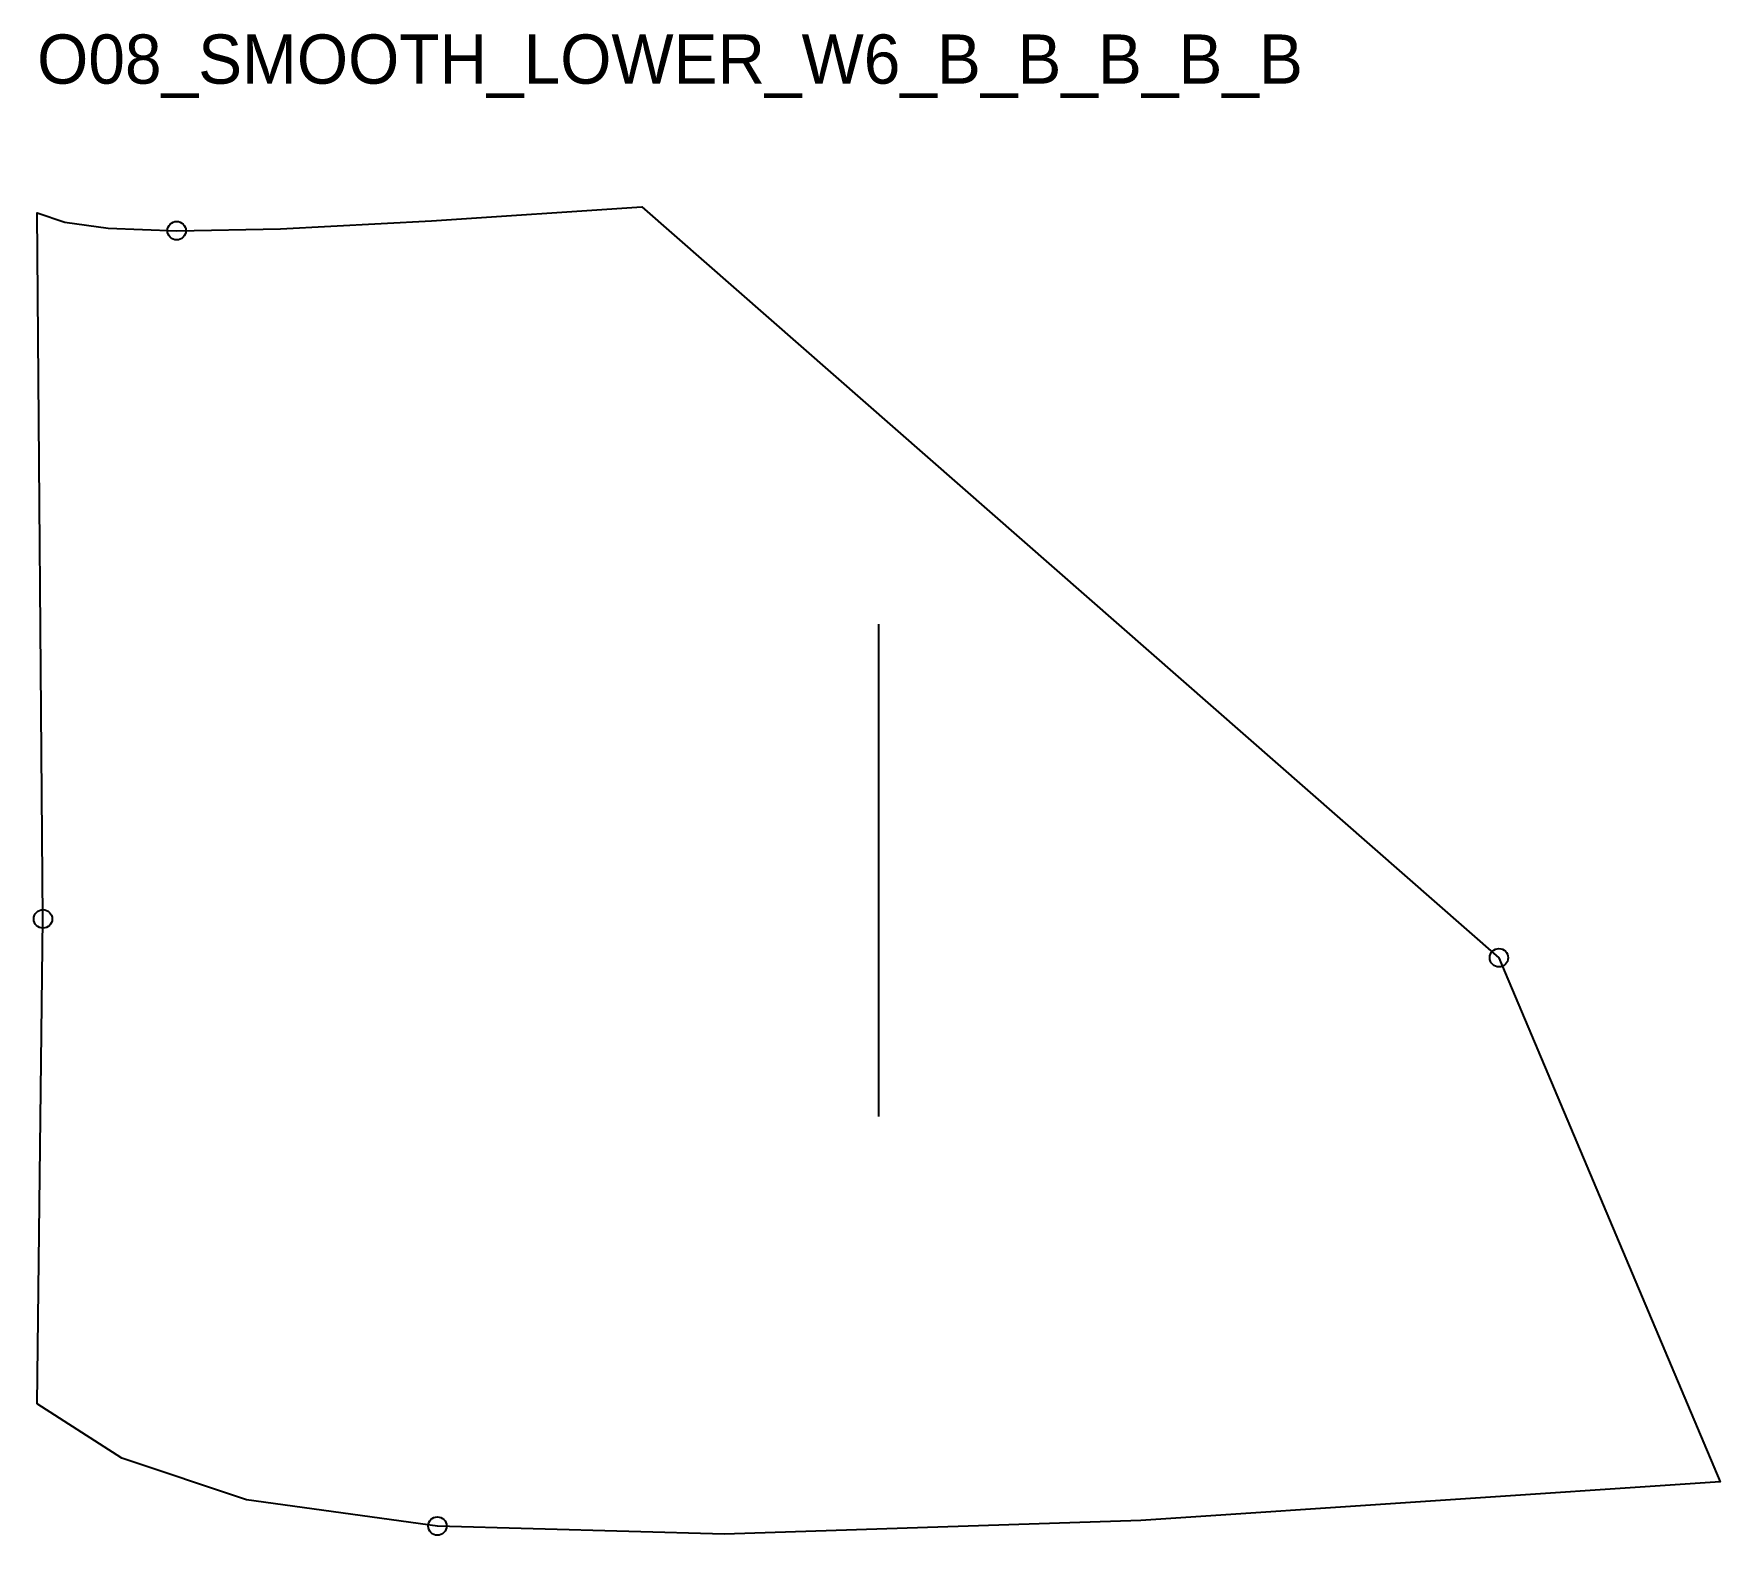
# Model space of a CAD drawing. Header units: millimetres. Extents: x -1 to 274, y -21 to 223.
import ezdxf

# ---------------------------------------------------------------- set-up
doc = ezdxf.new("R2010")
doc.units = ezdxf.units.MM
for name, color, linetype in [('CUT', 1, 'Continuous'), ('GRAIN', 3, 'Continuous'), ('ID', 7, 'Continuous'), ('NOTCH', 2, 'Continuous'), ('SEAM', 5, 'Continuous')]:
    doc.layers.add(name, color=color, linetype=linetype)

msp = doc.modelspace()

# ---------------------------------------------------------------- linework, layer by layer
at = {"layer": 'CUT'}
msp.add_lwpolyline([(0, 0), (0.95, 78.82), (0, 193.53), (4.49, 192.04), (11.56, 191.07), (22.68, 190.64), (39.55, 190.97), (64.07, 192.24), (98.26, 194.53), (237.58, 72.5), (273.55, -12.65), (179.38, -18.94), (111.73, -21.14), (65.05, -19.84), (34.02, -15.57), (13.79, -8.83), (0, 0)], close=True, dxfattribs=at)
at = {"layer": 'GRAIN'}
msp.add_line((136.77, 46.69), (136.77, 126.69), dxfattribs=at)
at = {"layer": 'NOTCH'}
for centre in [(22.68, 190.64), (0.95, 78.82), (237.58, 72.5), (65.05, -19.84)]:
    msp.add_circle(centre, 1.5, dxfattribs=at)
at = {"layer": 'SEAM'}
msp.add_lwpolyline([(0, 0), (0.95, 78.82), (0, 193.53), (4.49, 192.04), (11.56, 191.07), (22.68, 190.64), (39.55, 190.97), (64.07, 192.24), (98.26, 194.53), (237.58, 72.5), (273.55, -12.65), (179.38, -18.94), (111.73, -21.14), (65.05, -19.84), (34.02, -15.57), (13.79, -8.83)], close=True, dxfattribs=at)

# ---------------------------------------------------------------- texts
at = {"layer": 'ID'}
msp.add_text('O08_SMOOTH_LOWER_W6_B_B_B_B_B', height=8, dxfattribs=at).set_placement((0, 214.53))

doc.saveas('drawing.dxf')
